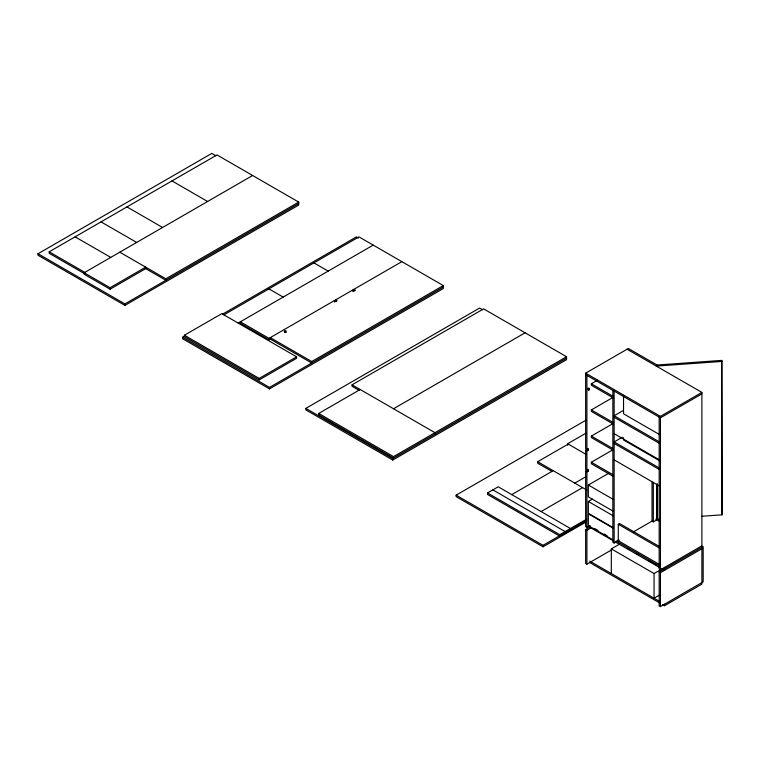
<?xml version="1.0" encoding="UTF-8"?>
<svg xmlns="http://www.w3.org/2000/svg" width="760" height="760" viewBox="0 0 760 760"><rect width="100%" height="100%" fill="white"/><g stroke="black" fill="none" stroke-linecap="round" stroke-linejoin="round"><path stroke-width="1.14" d="M84.797 273.866L49.181 253.298L49.181 251.816L217.008 154.926L298.709 202.103L298.709 205.057L124.906 305.406L38 255.237L38 253.755L211.802 153.406L215.897 155.772M84.16 272.755L110.086 287.726L145.702 267.159L145.702 268.641L110.086 289.199L84.16 274.236L84.16 272.755L252.624 175.493M119.776 252.187L165.861 278.797L298.709 202.103M38 253.755L124.906 303.924L298.709 203.575M184.405 335.236L221.806 313.642L296.599 356.829L296.599 358.312L259.198 379.895L184.405 336.718L184.405 335.236L259.198 378.423L296.599 356.829M223.905 314.858L358.957 236.882L443.308 285.579L443.308 288.543L269.505 388.892L182.6 338.722L182.6 337.24L184.642 336.053M222.471 314.212L356.411 236.892L358.454 238.07M238.146 323.085L373.207 245.109M271.054 338.647L269.002 339.824L240.359 323.285L240.359 321.803L269.002 338.352L401.85 261.649M334.409 302.072L336.452 300.884M352.801 291.451L354.844 290.272M311.742 361.541L311.742 363.023L270.284 339.084L270.284 337.611L311.742 361.541L443.308 285.579M182.6 337.24L269.505 387.41L443.308 287.062M359.138 390.383L352.06 386.298L352.06 384.816L483.626 308.864L566.542 356.734L566.542 359.689L392.74 460.037L305.834 409.868L305.834 408.386L479.636 308.037L482.704 309.805M566.542 356.734L393.519 456.627L393.519 458.109L318.725 414.922L318.725 413.44L360.183 389.509M393.519 408.756L525.084 332.794M305.834 408.386L392.74 458.555L566.542 358.207M589.959 525.549L586.919 527.307L585.637 526.566L585.637 471.124L586.919 471.865L588.344 471.038L588.344 469.395L586.919 470.221L585.637 469.48L585.637 450.148L586.919 450.889L588.344 450.072L588.344 448.419L586.919 449.245L585.637 448.505L585.637 373.16L628.378 348.488L657.029 365.028L721.781 360.392L722 514.833L702.003 516.249M613.282 397.917L591.337 385.253L591.337 383.772L597.445 380.247M655.747 365.769L657.029 365.028L657.305 366.016L722 361.427M613.282 424.08L591.337 411.407L591.337 409.925L612.712 397.594M585.979 522.025L543.039 546.811L456.133 496.641L456.133 495.159L585.979 420.195M623.295 410.485L614.137 415.767L659.158 441.759M567.663 445.227L567.663 443.745L585.856 433.238M551.722 471.305L537.681 463.191L537.681 461.709L568.233 444.068M586.625 520.638L559.759 536.151L487.531 494.447L487.531 492.974L498.218 486.799L570.447 528.504L570.447 529.986M613.282 450.233L591.337 437.57L591.337 436.088L612.712 423.748M585.637 450.148L587.062 449.331L588.344 450.072M511.746 494.617L553.204 470.677M622.278 437.228L614.137 441.921L659.158 467.913M585.637 373.16L660.44 416.347L701.889 392.407L701.889 584.136L664.496 605.73L662.444 604.552M701.889 393.889L660.44 417.829L585.637 374.642M613.282 476.387L591.337 463.724L591.337 462.241L612.712 449.901M585.637 471.124L587.062 470.307L588.344 471.038M574.788 483.141L585.989 476.672M541.091 511.556L582.549 487.625M613.282 511.261L588.344 496.869L588.344 485.022L608.665 473.29M613.282 527.716L588.344 513.323L588.344 501.476L592.41 499.13M487.531 492.974L559.759 534.669L586.625 519.165M456.133 495.159L543.039 545.328L561.44 534.707M563.483 533.529L584.953 521.132M611.192 550.145L586.919 564.148L585.637 563.417L585.637 529.52L589.684 527.193L589.703 525.702M585.637 529.52L586.919 530.261L590.966 527.934M618.288 540.721L618.288 524.276L619.571 523.535L659.471 546.573M612.855 390.355L612.855 542.269L614.137 543.01L619.191 540.094M633.346 531.924L652.555 520.828M652.033 481.992L652.033 521.132L653.315 521.873L656.878 519.821L656.878 484.234M611.315 573.543L611.315 548.872L619.457 544.169M659.139 595.279L654.056 598.225L654.056 573.543L701.889 545.813M664.496 568.879L703.171 546.554L703.171 581.837L660.44 606.594L659.158 605.853L659.158 571.966L664.211 569.05M659.158 571.966L660.44 572.707L701.889 548.767M657.086 518.377L657.305 519.422L659.661 519.251M627.095 349.229L701.889 392.407M591.337 383.772L613.282 396.435M659.414 434.511L623.533 413.791L623.533 395.371M614.137 417.249L659.158 443.241M591.337 409.925L613.282 422.598M614.137 433.703L659.158 459.695M659.414 460.664L623.533 439.954L623.533 437.646M171.988 180.918L207.603 201.486M313.937 262.874L328.187 271.101M352.422 290.187L353.846 291.013L355.272 290.187L353.846 289.37L353.846 290.852M614.137 443.403L659.158 469.395M591.337 436.088L613.282 448.751M614.137 459.857L659.158 485.849M334.257 300.675L335.683 301.501L337.108 300.675L335.683 299.858L335.683 301.33M567.663 443.745L586.292 454.499M591.337 462.241L613.282 474.905M126.968 206.91L162.583 227.477M268.926 288.866L283.166 297.094M655.785 519.194L658.863 520.961M588.344 485.022L613.282 499.415M537.681 461.709L586.825 490.086M588.344 501.476L613.282 515.869M101.042 221.882L136.657 242.44M618.288 524.276L659.214 547.903M613.282 528.209L588.344 513.817L588.344 525.654L613.282 540.056M352.06 384.816L434.976 432.687L434.976 434.169M617.367 540.189L659.376 564.442M145.379 268.451L165.861 280.278L165.861 278.797M594.823 528.656L597.901 530.433M604.048 533.986L607.116 535.753M616.341 541.082L659.376 565.924M627.484 548.255L629.517 549.433M636.642 553.536L638.675 554.714M648.85 560.586L651.899 562.352M653.942 563.531L655.975 564.699M589.703 527.183L613.263 540.788M615.315 541.966L659.376 567.406M661.418 568.584L664.496 570.361L664.496 567.397M75.116 236.854L110.732 257.412M611.315 548.872L654.056 573.543M492.869 489.886L565.098 531.582L565.098 533.064M589.703 561.07L659.376 601.293M589.703 562.552L659.376 602.775M49.181 251.816L84.797 272.384M318.725 413.44L393.519 456.627M722 514.833L721.781 360.392M664.496 604.247L664.496 605.73M660.44 416.347L660.44 569.744L659.158 569.003L659.158 417.088M660.44 572.707L660.44 606.594M657.305 484.015L657.305 519.422M657.086 484.158L657.029 518.424M653.315 482.733L653.315 521.873M614.137 391.096L614.137 543.01M586.919 375.383L586.919 449.245M586.919 450.889L586.919 470.221M586.919 471.865L586.919 527.307M586.919 530.261L586.919 564.148M559.759 534.669L559.759 536.151M543.039 545.328L543.039 546.811M392.74 458.555L392.74 460.037M269.505 387.41L269.505 388.892M269.002 338.352L269.002 339.824M259.198 378.423L259.198 379.895M124.906 303.924L124.906 305.406M110.086 287.726L110.086 289.199M284.572 332.32A1.007 0.58 0 0 1 286.14 332.49M588.344 388.008A1.007 0.58 -60 0 1 587.85 389.12M284.705 331.759A1.007 0.58 0 0 0 286.254 331.303A1.007 0.58 0 0 0 284.791 330.752A1.007 0.58 0 0 0 284.705 331.759M588.952 390.003A1.007 0.58 -60 0 0 589.513 388.408A1.007 0.58 -60 0 0 588.288 389.196A1.007 0.58 -60 0 0 588.952 390.003"/></g></svg>
